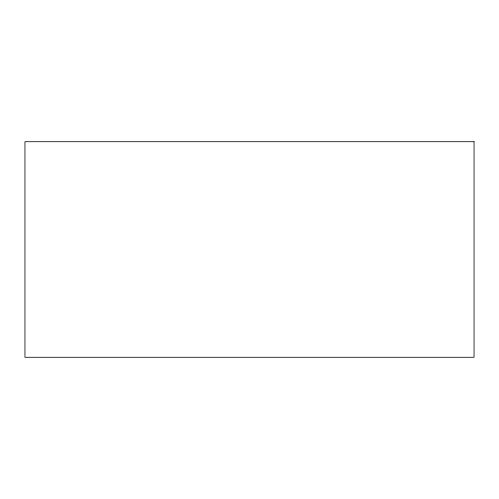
<?xml version="1.0" encoding="UTF-8"?>
<svg xmlns="http://www.w3.org/2000/svg" width="499" height="499" viewBox="0 0 499 499"><rect width="100%" height="100%" fill="white"/><g stroke="black" fill="none" stroke-linecap="round" stroke-linejoin="round"><path stroke-width="0.75" d="M474.05 141.716L24.95 141.716L24.95 357.284L474.05 357.284L474.05 141.716"/></g></svg>
